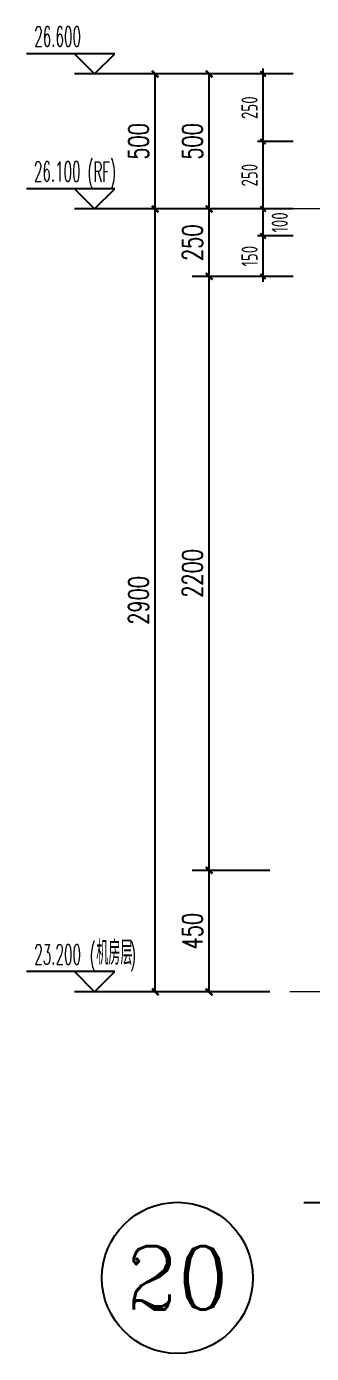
# Model space of a CAD drawing. Extents: x -1712635 to -854203, y -534641 to -21985.
# Drawn here: x -884180 to -883123, y -153487 to -148572 of the extents above; entities that cross this region are included whole.
import ezdxf
from ezdxf.enums import TextEntityAlignment as Align

# ---------------------------------------------------------------- set-up
doc = ezdxf.new("R2010")
doc.units = 0
doc.header["$LTSCALE"] = 1000
doc.linetypes.add('DOTE', pattern=[2.42, 2, -0.2, 0.02, -0.2])
doc.layers.get('0').update_dxf_attribs({"linetype": 'CONTINUOUS'})
doc.layers.get('Defpoints').update_dxf_attribs({"linetype": 'CONTINUOUS'})
for name, color, linetype in [('AXIS', 3, 'CONTINUOUS'), ('DIM', 2, 'CONTINUOUS'), ('DIM_ELEV', 3, 'CONTINUOUS'), ('DIM_SYMB', 3, 'CONTINUOUS'), ('PUB_DIM', 3, 'CONTINUOUS'), ('PUB_TEXT', 2, 'CONTINUOUS')]:
    doc.layers.add(name, color=color, linetype=linetype)
doc.layers.add('AXIS_TEXT', color=7, linetype='CONTINUOUS', lineweight=20)
doc.layers.add('DOTE', color=19, linetype='DOTE', lineweight=9)
doc.styles.add('_TCH_AXIS', font='COMPLEX', dxfattribs={"bigfont": 'GBCBIG'})
doc.styles.add('_TCH_DIM', font='SIMPLEX.shx', dxfattribs={"width": 0.7, "bigfont": 'GBCBIG.shx'})
doc.styles.add('_TCH_DIM_T3', font='SIMPLEX', dxfattribs={"width": 0.705882, "bigfont": 'GBCBIG'})
doc.styles.add('TSSD_DIMENSION', font='Tssdeng.shx', dxfattribs={"width": 0.7, "bigfont": 'tssdchn.shx'})
doc.dimstyles.new('_TCH_ARCH&&25', dxfattribs={"dimtxt": 74.375, "dimasz": 25, "dimexe": 62.5, "dimexo": 75, "dimgap": 25, "dimtad": 1, "dimdec": 0, "dimzin": 0, "dimdsep": 46, "dimtxsty": '_TCH_DIM_T3', "dimblk": 'ARCHTICK', "dimcen": 0.09, "dimclrt": 7, "dimazin": 0, "dimtfac": 1, "dimtdec": 0, "dimtix": 1, "dimtmove": 2, "dimatfit": 3, "dimldrblk": 'ARCHTICK', "dimfxl": 0, "dimtolj": 1, "dimtzin": 0, "dimarcsym": 0})
doc.dimstyles.new('TSSD_20_20', dxfattribs={"dimtxt": 60, "dimasz": 20, "dimexe": 20, "dimexo": 50, "dimgap": 20, "dimtad": 1, "dimdec": 0, "dimzin": 0, "dimdsep": 46, "dimtxsty": 'TSSD_DIMENSION', "dimblk": 'ARCHTICK', "dimblk1": 'ARCHTICK', "dimblk2": 'ARCHTICK', "dimcen": 0, "dimdle": 20, "dimclrt": 7, "dimadec": 0, "dimazin": 0, "dimtfac": 1, "dimtdec": 0, "dimtix": 1, "dimtmove": 2, "dimatfit": 3, "dimfxl": 0, "dimtolj": 1, "dimtzin": 0, "dimarcsym": 0})

# ---------------------------------------------------------------- blocks, each defined once
blk = doc.blocks.new('_ArchTick')
at = {"color": 0, "const_width": 0.35}
blk.add_lwpolyline([(-0.5, -0.5), (0.5, 0.5)], dxfattribs=at)
blk = doc.blocks.new('*D3621')
at = {"layer": 'Defpoints', "color": 0}
for p in [(-883302.5, -148747.8), (-883141.2, -148747.8), (-883141.2, -148997.8)]:
    blk.add_point(p, dxfattribs=at)
at = {"layer": 'DIM', "color": 0, "lineweight": -2}
for p, q in [((-883302.5, -149017.8), (-883302.5, -148727.8)), ((-883191.2, -148747.8), (-883322.5, -148747.8)), ((-883191.2, -148997.8), (-883322.5, -148997.8))]:
    blk.add_line(p, q, dxfattribs=at)
at = {"layer": 'DIM', "color": 0, "lineweight": -2, "xscale": 20, "yscale": 20, "zscale": 20}
for p, rotation in [((-883302.5, -148747.8), 90), ((-883302.5, -148997.8), 270)]:
    blk.add_blockref('_ArchTick', p, dxfattribs=dict(at, rotation=rotation))
at = {"layer": 'DIM', "color": 7, "insert": (-883352.5, -148872.8), "char_height": 60, "attachment_point": 5, "rotation": 90, "style": 'TSSD_DIMENSION'}
blk.add_mtext('\\A1;250', dxfattribs=at)
blk = doc.blocks.new('*D3622')
at = {"layer": 'Defpoints', "color": 0}
for p in [(-883302.5, -148997.8), (-883141.2, -148997.8), (-883141.2, -149247.8)]:
    blk.add_point(p, dxfattribs=at)
at = {"layer": 'DIM', "color": 0, "lineweight": -2}
for p, q in [((-883191.2, -148997.8), (-883322.5, -148997.8)), ((-883302.5, -149267.8), (-883302.5, -148977.8)), ((-883191.2, -149247.8), (-883322.5, -149247.8))]:
    blk.add_line(p, q, dxfattribs=at)
at = {"layer": 'DIM', "color": 0, "lineweight": -2, "xscale": 20, "yscale": 20, "zscale": 20}
for p, rotation in [((-883302.5, -148997.8), 90), ((-883302.5, -149247.8), 270)]:
    blk.add_blockref('_ArchTick', p, dxfattribs=dict(at, rotation=rotation))
at = {"layer": 'DIM', "color": 7, "insert": (-883352.5, -149122.8), "char_height": 60, "attachment_point": 5, "rotation": 90, "style": 'TSSD_DIMENSION'}
blk.add_mtext('\\A1;250', dxfattribs=at)
blk = doc.blocks.new('*D3623')
at = {"layer": 'Defpoints', "color": 0}
for p in [(-883302.5, -149247.8), (-883141.2, -149247.8), (-883141.2, -149347.8)]:
    blk.add_point(p, dxfattribs=at)
at = {"layer": 'DIM', "color": 0, "lineweight": -2}
for p, q in [((-883191.2, -149247.8), (-883322.5, -149247.8)), ((-883302.5, -149367.8), (-883302.5, -149227.8)), ((-883191.2, -149347.8), (-883322.5, -149347.8))]:
    blk.add_line(p, q, dxfattribs=at)
at = {"layer": 'DIM', "color": 0, "lineweight": -2, "xscale": 20, "yscale": 20, "zscale": 20}
for p, rotation in [((-883302.5, -149247.8), 90), ((-883302.5, -149347.8), 270)]:
    blk.add_blockref('_ArchTick', p, dxfattribs=dict(at, rotation=rotation))
at = {"layer": 'DIM', "color": 7, "insert": (-883240.5, -149297.8), "char_height": 60, "attachment_point": 5, "rotation": 90, "style": 'TSSD_DIMENSION'}
blk.add_mtext('\\A1;100', dxfattribs=at)
blk = doc.blocks.new('*D3624')
at = {"layer": 'Defpoints', "color": 0}
for p in [(-883302.5, -149347.8), (-883141.2, -149347.8), (-883141.2, -149497.8)]:
    blk.add_point(p, dxfattribs=at)
at = {"layer": 'DIM', "color": 0, "lineweight": -2}
for p, q in [((-883191.2, -149347.8), (-883322.5, -149347.8)), ((-883302.5, -149517.8), (-883302.5, -149327.8)), ((-883191.2, -149497.8), (-883322.5, -149497.8))]:
    blk.add_line(p, q, dxfattribs=at)
at = {"layer": 'DIM', "color": 0, "lineweight": -2, "xscale": 20, "yscale": 20, "zscale": 20}
for p, rotation in [((-883302.5, -149347.8), 90), ((-883302.5, -149497.8), 270)]:
    blk.add_blockref('_ArchTick', p, dxfattribs=dict(at, rotation=rotation))
at = {"layer": 'DIM', "color": 7, "insert": (-883352.5, -149422.8), "char_height": 60, "attachment_point": 5, "rotation": 90, "style": 'TSSD_DIMENSION'}
blk.add_mtext('\\A1;150', dxfattribs=at)
blk = doc.blocks.new('*D3639')
at = {"layer": 'Defpoints', "color": 0}
for p in [(-883502.5, -151697.8), (-883202.5, -151697.8), (-883202.5, -152147.8)]:
    blk.add_point(p, dxfattribs=at)
at = {"layer": 'PUB_DIM', "color": 0, "lineweight": -2}
for p, q in [((-883277.5, -151697.8), (-883565, -151697.8)), ((-883502.5, -152147.8), (-883502.5, -151697.8)), ((-883277.5, -152147.8), (-883565, -152147.8))]:
    blk.add_line(p, q, dxfattribs=at)
at = {"layer": 'PUB_DIM', "color": 0, "lineweight": -2, "xscale": 25, "yscale": 25, "zscale": 25}
for p, rotation in [((-883502.5, -151697.8), 90), ((-883502.5, -152147.8), 270)]:
    blk.add_blockref('_ArchTick', p, dxfattribs=dict(at, rotation=rotation))
at = {"layer": 'PUB_DIM', "color": 7, "insert": (-883564.7, -151922.8), "char_height": 74.38, "attachment_point": 5, "rotation": 90, "style": '_TCH_DIM_T3'}
blk.add_mtext('\\A1;450', dxfattribs=at)
blk = doc.blocks.new('*D3640')
at = {"layer": 'Defpoints', "color": 0}
for p in [(-883502.5, -149497.8), (-883202.5, -149497.8), (-883202.5, -151697.8)]:
    blk.add_point(p, dxfattribs=at)
at = {"layer": 'PUB_DIM', "color": 0, "lineweight": -2}
for p, q in [((-883277.5, -149497.8), (-883565, -149497.8)), ((-883502.5, -151697.8), (-883502.5, -149497.8)), ((-883277.5, -151697.8), (-883565, -151697.8))]:
    blk.add_line(p, q, dxfattribs=at)
at = {"layer": 'PUB_DIM', "color": 0, "lineweight": -2, "xscale": 25, "yscale": 25, "zscale": 25}
for p, rotation in [((-883502.5, -149497.8), 90), ((-883502.5, -151697.8), 270)]:
    blk.add_blockref('_ArchTick', p, dxfattribs=dict(at, rotation=rotation))
at = {"layer": 'PUB_DIM', "color": 7, "insert": (-883564.7, -150597.8), "char_height": 74.38, "attachment_point": 5, "rotation": 90, "style": '_TCH_DIM_T3'}
blk.add_mtext('\\A1;2200', dxfattribs=at)
blk = doc.blocks.new('*D3641')
at = {"layer": 'Defpoints', "color": 0}
for p in [(-883502.5, -149247.8), (-883202.5, -149247.8), (-883202.5, -149497.8)]:
    blk.add_point(p, dxfattribs=at)
at = {"layer": 'PUB_DIM', "color": 0, "lineweight": -2}
for p, q in [((-883277.5, -149247.8), (-883565, -149247.8)), ((-883502.5, -149497.8), (-883502.5, -149247.8)), ((-883277.5, -149497.8), (-883565, -149497.8))]:
    blk.add_line(p, q, dxfattribs=at)
at = {"layer": 'PUB_DIM', "color": 0, "lineweight": -2, "xscale": 25, "yscale": 25, "zscale": 25}
for p, rotation in [((-883502.5, -149247.8), 90), ((-883502.5, -149497.8), 270)]:
    blk.add_blockref('_ArchTick', p, dxfattribs=dict(at, rotation=rotation))
at = {"layer": 'PUB_DIM', "color": 7, "insert": (-883564.7, -149372.8), "char_height": 74.38, "attachment_point": 5, "rotation": 90, "style": '_TCH_DIM_T3'}
blk.add_mtext('\\A1;250', dxfattribs=at)
blk = doc.blocks.new('*D3642')
at = {"layer": 'Defpoints', "color": 0}
for p in [(-883502.5, -148747.8), (-883202.5, -148747.8), (-883202.5, -149247.8)]:
    blk.add_point(p, dxfattribs=at)
at = {"layer": 'PUB_DIM', "color": 0, "lineweight": -2}
for p, q in [((-883277.5, -148747.8), (-883565, -148747.8)), ((-883502.5, -149247.8), (-883502.5, -148747.8)), ((-883277.5, -149247.8), (-883565, -149247.8))]:
    blk.add_line(p, q, dxfattribs=at)
at = {"layer": 'PUB_DIM', "color": 0, "lineweight": -2, "xscale": 25, "yscale": 25, "zscale": 25}
for p, rotation in [((-883502.5, -148747.8), 90), ((-883502.5, -149247.8), 270)]:
    blk.add_blockref('_ArchTick', p, dxfattribs=dict(at, rotation=rotation))
at = {"layer": 'PUB_DIM', "color": 7, "insert": (-883564.7, -148997.8), "char_height": 74.38, "attachment_point": 5, "rotation": 90, "style": '_TCH_DIM_T3'}
blk.add_mtext('\\A1;500', dxfattribs=at)
blk = doc.blocks.new('*D3643')
at = {"layer": 'Defpoints', "color": 0}
for p in [(-883702.5, -149247.8), (-883202.5, -149247.8), (-883202.5, -152147.8)]:
    blk.add_point(p, dxfattribs=at)
at = {"layer": 'PUB_DIM', "color": 0, "lineweight": -2}
for p, q in [((-883277.5, -149247.8), (-883765, -149247.8)), ((-883702.5, -152147.8), (-883702.5, -149247.8)), ((-883277.5, -152147.8), (-883765, -152147.8))]:
    blk.add_line(p, q, dxfattribs=at)
at = {"layer": 'PUB_DIM', "color": 0, "lineweight": -2, "xscale": 25, "yscale": 25, "zscale": 25}
for p, rotation in [((-883702.5, -149247.8), 90), ((-883702.5, -152147.8), 270)]:
    blk.add_blockref('_ArchTick', p, dxfattribs=dict(at, rotation=rotation))
at = {"layer": 'PUB_DIM', "color": 7, "insert": (-883764.7, -150697.8), "char_height": 74.38, "attachment_point": 5, "rotation": 90, "style": '_TCH_DIM_T3'}
blk.add_mtext('\\A1;2900', dxfattribs=at)
blk = doc.blocks.new('*D3644')
at = {"layer": 'Defpoints', "color": 0}
for p in [(-883702.5, -148747.8), (-883202.5, -148747.8), (-883202.5, -149247.8)]:
    blk.add_point(p, dxfattribs=at)
at = {"layer": 'PUB_DIM', "color": 0, "lineweight": -2}
for p, q in [((-883277.5, -148747.8), (-883765, -148747.8)), ((-883702.5, -149247.8), (-883702.5, -148747.8)), ((-883277.5, -149247.8), (-883765, -149247.8))]:
    blk.add_line(p, q, dxfattribs=at)
at = {"layer": 'PUB_DIM', "color": 0, "lineweight": -2, "xscale": 25, "yscale": 25, "zscale": 25}
for p, rotation in [((-883702.5, -148747.8), 90), ((-883702.5, -149247.8), 270)]:
    blk.add_blockref('_ArchTick', p, dxfattribs=dict(at, rotation=rotation))
at = {"layer": 'PUB_DIM', "color": 7, "insert": (-883764.7, -148997.8), "char_height": 74.38, "attachment_point": 5, "rotation": 90, "style": '_TCH_DIM_T3'}
blk.add_mtext('\\A1;500', dxfattribs=at)

msp = doc.modelspace()

# ---------------------------------------------------------------- linework, layer by layer
at = {"layer": 'AXIS', "color": 6}
msp.add_circle((-883620.46, -153207.15), 280, dxfattribs=at)
at = {"layer": 'DIM_ELEV'}
for p, q in [((-883852.48, -148672.77), (-884180.48, -148672.77)), ((-883927.48, -148747.77), (-884002.48, -148672.77)), ((-883927.48, -148747.77), (-883852.48, -148672.77)), ((-883502.48, -148747.77), (-884002.48, -148747.77)), ((-883852.48, -149172.77), (-884180.48, -149172.77)), ((-883927.48, -149247.77), (-884002.48, -149172.77)), ((-883927.48, -149247.77), (-883852.48, -149172.77)), ((-883502.48, -149247.77), (-884002.48, -149247.77)), ((-883852.48, -152072.77), (-884180.48, -152072.77)), ((-883927.48, -152147.77), (-884002.48, -152072.77)), ((-883927.48, -152147.77), (-883852.48, -152072.77)), ((-883502.48, -152147.77), (-884002.48, -152147.77))]:
    msp.add_line(p, q, dxfattribs=at)
at = {"layer": 'DIM_SYMB'}
msp.add_lwpolyline([(-883151.29, -152928.53), (-881780.28, -152928.53), (-881761.17, -152876.03), (-881742.65, -152981.03), (-881724.03, -152928.53), (-880353.01, -152928.53)], dxfattribs=at)
at = {"layer": 'DOTE', "color": 1, "linetype": 'DOTE', "ltscale": 0.2}
for p, q in [((-880453.01, -149247.77), (-883202.48, -149247.77)), ((-880453.01, -152147.77), (-883202.48, -152147.77))]:
    msp.add_line(p, q, dxfattribs=at)

# ---------------------------------------------------------------- texts
at = {"layer": 'AXIS_TEXT', "color": 6, "style": '_TCH_AXIS'}
msp.add_text('20', height=235.421, dxfattribs=at).set_placement((-883811.04, -153324.86), (-883429.89, -153324.86), align=Align.FIT)
at = {"layer": 'PUB_TEXT', "style": '_TCH_DIM'}
for s, height, width, p in [('26.600', 74.375, 0.494118, (-884151.58, -148646.52)), ('(RF)', 74.375, 0.494118, (-883954.23, -149147.75)), ('26.100', 74.375, 0.494118, (-884152.98, -149146.52)), ('(', 74.38, 0.494118, (-883946.18, -152047.75)), ('机房层', 89.362, 0.7, (-883921.68, -152047.75)), (')', 74.38, 0.494118, (-883796.58, -152047.75)), ('23.200', 74.375, 0.494118, (-884151.58, -152046.52))]:
    msp.add_text(s, height=height, dxfattribs=dict(at, width=width)).set_placement(p)

# ---------------------------------------------------------------- dimensions: what is measured, and where the dimension line sits
at = {"layer": 'DIM'}
for p1, p2, picture, middle in [((-883141.22, -148997.77), (-883141.22, -148747.77), '*D3621', (-883352.48, -148872.77)), ((-883141.22, -149247.77), (-883141.22, -148997.77), '*D3622', (-883352.48, -149122.77)), ((-883141.22, -149497.77), (-883141.22, -149347.77), '*D3624', (-883352.48, -149422.77))]:
    dim = msp.add_aligned_dim(p1=p1, p2=p2, distance=161.26, dimstyle='TSSD_20_20', dxfattribs=at)
    dim.commit()
    dim.dimension.update_dxf_attribs({"geometry": picture, "text_midpoint": middle})
dim = msp.add_linear_dim(base=(-883302.48, -149247.77), p1=(-883141.22, -149347.77), p2=(-883141.22, -149247.77), angle=90, dimstyle='TSSD_20_20', dxfattribs=at)
dim.commit()
dim.dimension.update_dxf_attribs({"geometry": '*D3623', "text_midpoint": (-883240.51, -149297.77), "dimtype": 161})
at = {"layer": 'PUB_DIM'}
for p1, p2, distance, picture, middle in [((-883202.48, -149247.77), (-883202.48, -148747.77), 500, '*D3644', (-883764.67, -148997.77)), ((-883202.48, -149247.77), (-883202.48, -148747.77), 300, '*D3642', (-883564.67, -148997.77)), ((-883202.48, -152147.77), (-883202.48, -149247.77), 500, '*D3643', (-883764.67, -150697.77)), ((-883202.48, -149497.77), (-883202.48, -149247.77), 300, '*D3641', (-883564.67, -149372.77)), ((-883202.48, -151697.77), (-883202.48, -149497.77), 300, '*D3640', (-883564.67, -150597.77)), ((-883202.48, -152147.77), (-883202.48, -151697.77), 300, '*D3639', (-883564.67, -151922.77))]:
    dim = msp.add_aligned_dim(p1=p1, p2=p2, distance=distance, dimstyle='_TCH_ARCH&&25', dxfattribs=at)
    dim.commit()
    dim.dimension.update_dxf_attribs({"geometry": picture, "text_midpoint": middle})

doc.saveas('drawing.dxf')
